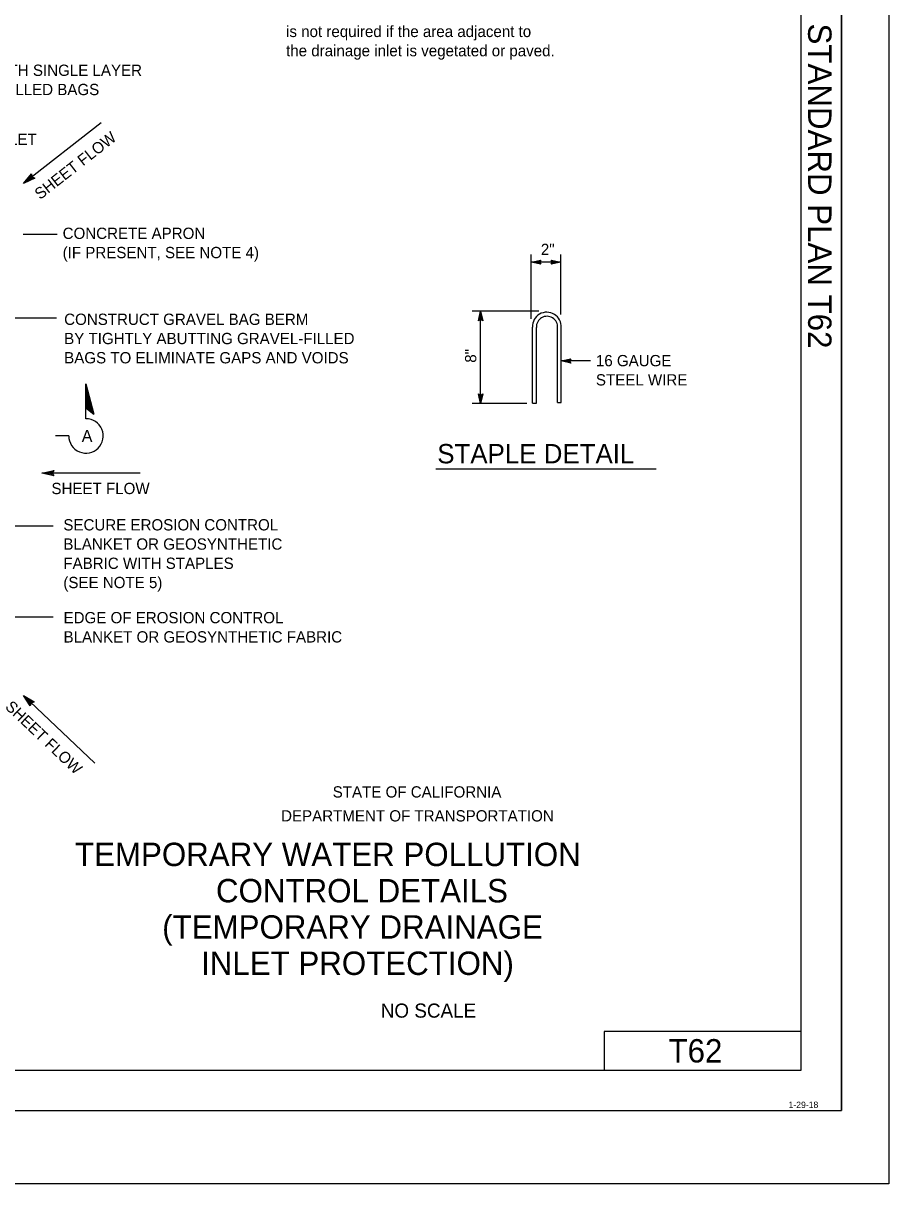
# Model space of a CAD drawing. Extents: x -894 to 866, y -476 to 714.
# Drawn here: x 329 to 866, y -476 to 243 of the extents above; entities that cross this region are included whole.
import ezdxf

# ---------------------------------------------------------------- set-up
doc = ezdxf.new("R2010")
doc.units = 0
for name, color, linetype in [('1 Control', 7, 'Continuous'), ('10 Sheet Format', 7, 'Continuous'), ('22 Misc Cnst Det', 7, 'Continuous'), ('56 Stage 3 Anno', 7, 'Continuous'), ('57 Undefined', 7, 'Continuous'), ('60 Nongeo Data', 7, 'Continuous')]:
    doc.layers.add(name, color=color, linetype=linetype)

msp = doc.modelspace()

# ---------------------------------------------------------------- linework, layer by layer
at = {"layer": '1 Control'}
for p, q in [((334.52, 149.75), (334.52, 149.75)), ((336.58, 147.12), (336.58, 147.12)), ((329.64, 143.82), (329.64, 143.82)), ((329.55, -173.69), (329.55, -173.69)), ((336.13, -177.65), (336.13, -177.65)), ((333.83, -180.07), (333.83, -180.07))]:
    msp.add_line(p, q, dxfattribs=at)
for points in [[(336.58, 147.12), (329.64, 143.82), (334.52, 149.75), (334.59, 149.24), (331.01, 144.9), (336.1, 147.31), (335.62, 147.5), (332.36, 145.95), (334.65, 148.73), (334.71, 148.21), (333.72, 147.01), (335.14, 147.68), (334.76, 147.83), (334.52, 149.75), (334.76, 147.83)], [(333.83, -180.07), (329.55, -173.69), (336.13, -177.65), (335.63, -177.79), (330.81, -174.89), (333.95, -179.57), (334.06, -179.06), (332.05, -176.07), (335.13, -177.92), (334.64, -178.06), (333.3, -177.26), (334.17, -178.56), (334.26, -178.17), (336.13, -177.65), (334.26, -178.17)]]:
    msp.add_lwpolyline(points, close=True, dxfattribs=at)
at = {"layer": '10 Sheet Format'}
for p, q in [((836.55, 668.96), (836.55, -431.04)), ((811.55, -406.04), (811.55, 643.96)), ((811.55, -381.95), (689.5, -381.95)), ((689.5, -381.95), (689.5, -406.04)), ((-813.45, -406.04), (811.55, -406.04)), ((-863.46, -431.04), (836.55, -431.04))]:
    msp.add_line(p, q, dxfattribs=at)
for points in [[(-894.04, 713.56), (865.96, 713.56), (865.96, -476.44), (-894.04, -476.44)], [(-863.46, -431.04), (836.55, -431.04), (836.55, 668.96), (-863.46, 668.96)]]:
    msp.add_lwpolyline(points, close=True, dxfattribs=at)
at = {"layer": '22 Misc Cnst Det'}
for p, q in [((368.32, 19.61), (373.14, 0.7)), ((368.32, -2.05), (368.32, 19.61)), ((368.32, 18.05), (372.64, 1.11)), ((368.32, 16.5), (372.14, 1.51)), ((368.32, 14.94), (371.64, 1.92)), ((368.32, 13.39), (371.14, 2.32)), ((368.32, 11.84), (370.64, 2.73)), ((368.32, 10.28), (370.14, 3.13)), ((368.32, 8.73), (369.64, 3.54)), ((368.32, 7.17), (369.14, 3.94)), ((368.32, 5.62), (368.64, 4.35)), ((368.32, 4.61), (373.14, 0.7)), ((357.63, -12.73), (349.5, -12.73))]:
    msp.add_line(p, q, dxfattribs=at)
msp.add_arc((368.32, -12.73), 10.69, 179.99947, 89.99996, dxfattribs=at)
at = {"layer": '56 Stage 3 Anno'}
for p, q in [((644.21, 59.83), (644.21, 99.81)), ((662.66, 95), (644.21, 95)), ((662.66, 62.56), (662.66, 99.81)), ((649.05, 64.7), (607.78, 64.7)), ((612.92, 7.35), (612.92, 64.7)), ((681.16, 33.73), (662.87, 33.73)), ((641.57, 7.35), (607.78, 7.35))]:
    msp.add_line(p, q, dxfattribs=at)
at = {"layer": '57 Undefined'}
for p, q in [((377.66, 181.4), (329.64, 143.82)), ((329.29, 112.41), (350.43, 112.41)), ((644.22, 95), (650.22, 96.33)), ((650.22, 93.66), (644.22, 95)), ((644.22, 95), (644.22, 95)), ((650.01, 94.02), (645.6, 95)), ((645.61, 95.01), (649.99, 95.98)), ((646.99, 95), (649.81, 95.63)), ((649.77, 94.38), (646.99, 95)), ((648.37, 95), (649.58, 95.27)), ((649.6, 94.73), (648.37, 95)), ((650.22, 96.33), (649.42, 95)), ((649.42, 95), (650.22, 93.66)), ((650.22, 96.33), (650.22, 96.33)), ((650.22, 93.66), (650.22, 93.66)), ((657.52, 95), (656.72, 96.34)), ((656.72, 96.34), (656.72, 96.34)), ((656.72, 96.34), (662.72, 95)), ((662.72, 95), (656.72, 93.67)), ((656.72, 93.67), (657.52, 95)), ((656.72, 93.67), (656.72, 93.67)), ((656.94, 95.99), (661.34, 95.01)), ((661.33, 95), (656.96, 94.03)), ((659.96, 95.01), (657.14, 94.38)), ((657.17, 95.63), (659.96, 95.01)), ((657.35, 95.28), (658.58, 95.01)), ((658.58, 95.01), (657.37, 94.74)), ((662.72, 95), (662.72, 95)), ((350.11, 60.18), (320.75, 60.18)), ((611.58, 58.7), (612.92, 64.7)), ((612.92, 59.5), (611.58, 58.7)), ((611.58, 58.7), (611.58, 58.7)), ((611.94, 58.92), (612.92, 63.32)), ((612.3, 59.15), (612.92, 61.94)), ((612.64, 59.33), (612.92, 60.55)), ((612.92, 64.7), (612.92, 64.7)), ((612.92, 64.7), (614.25, 58.7)), ((612.92, 63.31), (613.89, 58.93)), ((612.92, 61.94), (613.54, 59.11)), ((612.92, 60.55), (613.18, 59.35)), ((614.25, 58.7), (612.92, 59.5)), ((614.25, 58.7), (614.25, 58.7)), ((662.87, 33.73), (668.87, 35.06)), ((668.87, 32.39), (662.87, 33.73)), ((662.87, 33.73), (662.87, 33.73)), ((668.66, 32.74), (664.25, 33.73)), ((664.26, 33.73), (668.64, 34.7)), ((665.63, 33.73), (668.46, 34.35)), ((668.42, 33.1), (665.63, 33.73)), ((667.02, 33.72), (668.23, 33.99)), ((668.25, 33.45), (667.02, 33.72)), ((668.87, 35.06), (668.07, 33.73)), ((668.07, 33.73), (668.87, 32.39)), ((668.87, 35.06), (668.87, 35.06)), ((668.87, 32.39), (668.87, 32.39)), ((612.92, 7.35), (611.59, 13.35)), ((611.59, 13.35), (611.59, 13.35)), ((611.59, 13.35), (612.92, 12.55)), ((612.92, 8.74), (611.95, 13.11)), ((612.92, 10.11), (612.3, 12.93)), ((612.92, 11.49), (612.65, 12.7)), ((612.92, 12.55), (614.26, 13.35)), ((614.26, 13.35), (612.92, 7.35)), ((613.9, 13.13), (612.92, 8.73)), ((613.54, 12.9), (612.92, 10.11)), ((613.2, 12.72), (612.92, 11.49)), ((612.92, 7.35), (612.92, 7.35)), ((614.26, 13.35), (614.26, 13.35)), ((401.92, -35.76), (340.94, -35.76)), ((340.94, -35.76), (340.94, -35.76)), ((348.44, -34.1), (348.44, -34.1)), ((585.19, -33.11), (721.77, -33.11)), ((348.44, -37.43), (348.44, -37.43)), ((230.96, -68.43), (347.92, -68.43)), ((347.92, -125.21), (278.65, -125.21)), ((373.77, -215.67), (329.55, -173.69))]:
    msp.add_line(p, q, dxfattribs=at)
msp.add_lwpolyline([(348.44, -37.43), (340.94, -35.76), (348.44, -34.1), (348.17, -34.54), (342.68, -35.75), (348.18, -36.99), (347.91, -36.55), (344.39, -35.76), (347.91, -34.98), (347.64, -35.43), (346.12, -35.76), (347.65, -36.1), (347.44, -35.76), (348.44, -34.1), (347.44, -35.76)], close=True, dxfattribs=at)
at = {"layer": '60 Nongeo Data'}
for p, q in [((645.03, 7.49), (645.03, 54.72)), ((647.49, 7.49), (647.49, 54.57)), ((660.7, 7.96), (660.7, 54.41)), ((662.87, 7.96), (662.87, 54.5)), ((645.03, 7.49), (647.49, 7.49)), ((660.7, 7.96), (662.87, 7.96))]:
    msp.add_line(p, q, dxfattribs=at)
for centre, major_axis in [((653.96, 55.04), (0, -8.93)), ((654.1, 54.81), (0, -6.61))]:
    msp.add_ellipse(centre, major_axis=major_axis, ratio=0.999991, start_param=1.510257, end_param=4.748244, dxfattribs=at)

# ---------------------------------------------------------------- texts
at = {"layer": '10 Sheet Format'}
msp.add_text('2018 STANDARD PLAN T62', height=14.5, rotation=270, dxfattribs=at).set_placement((815.95, 291.48))
for s, height, p in [('STATE OF CALIFORNIA', 7, (521.27, -236.96)), ('DEPARTMENT OF TRANSPORTATION', 7, (489.27, -251.8)), ('TEMPORARY WATER POLLUTION', 14.5, (361.51, -279.45)), ('CONTROL DETAILS', 14.5, (448.9, -301.95)), ('(TEMPORARY DRAINAGE', 14.5, (415.57, -324.45)), ('INLET PROTECTION)', 14.5, (439.66, -346.95)), ('NO SCALE', 8.75, (551.04, -373.43)), ('1-29-18', 4, (803.83, -429.47))]:
    msp.add_text(s, height=height, dxfattribs=at).set_placement(p)
at = {"layer": '57 Undefined'}
for s, height, p in [('is not required if the area adjacent to ', 7, (492.35, 234.57)), ('the drainage inlet is vegetated or paved.', 7, (492.35, 222.64)), ('SPILLWAY WITH SINGLE LAYER', 7, (259.5, 210.48)), ('OF GRAVEL-FILLED BAGS', 7, (259.5, 198.56)), ('DRAINAGE INLET', 7, (259.77, 167.71)), ('CONCRETE APRON ', 7, (353.86, 109.39)), ('(IF PRESENT, SEE NOTE 4)', 7, (353.86, 97.47)), ('2"', 7, (650.27, 99.41)), ('CONSTRUCT GRAVEL BAG BERM', 7, (354.81, 56.08)), ('BY TIGHTLY ABUTTING GRAVEL-FILLED', 7, (354.81, 44.16)), ('BAGS TO ELIMINATE GAPS AND VOIDS', 7, (354.81, 32.24)), ('16 GAUGE', 7, (684.41, 30.45)), ('STEEL WIRE', 7, (684.41, 18.53)), ('A', 7.39, (365.71, -16.43)), ('STAPLE DETAIL', 12, (586.07, -29.76)), ('SHEET FLOW', 7, (346.92, -48.82)), ('SECURE EROSION CONTROL ', 7, (354.3, -71.35)), ('BLANKET OR GEOSYNTHETIC', 7, (354.3, -83.27)), ('FABRIC WITH STAPLES ', 7, (354.3, -95.2)), ('(SEE NOTE 5)', 7, (354.3, -107.12)), ('EDGE OF EROSION CONTROL', 7, (354.43, -128.91)), ('BLANKET OR GEOSYNTHETIC FABRIC', 7, (354.43, -140.83))]:
    msp.add_text(s, height=height, dxfattribs=at).set_placement(p)
for s, rotation, p in [('SHEET FLOW', 38.0502, (339.9, 133.47)), ('8"', 90, (610.29, 32.64)), ('SHEET FLOW', 316.4904, (317.72, -181.27))]:
    msp.add_text(s, height=7, rotation=rotation, dxfattribs=at).set_placement(p)
at = {"layer": '60 Nongeo Data'}
msp.add_text('T62', height=14.5, dxfattribs=at).set_placement((729.4, -401.24))

doc.saveas('drawing.dxf')
